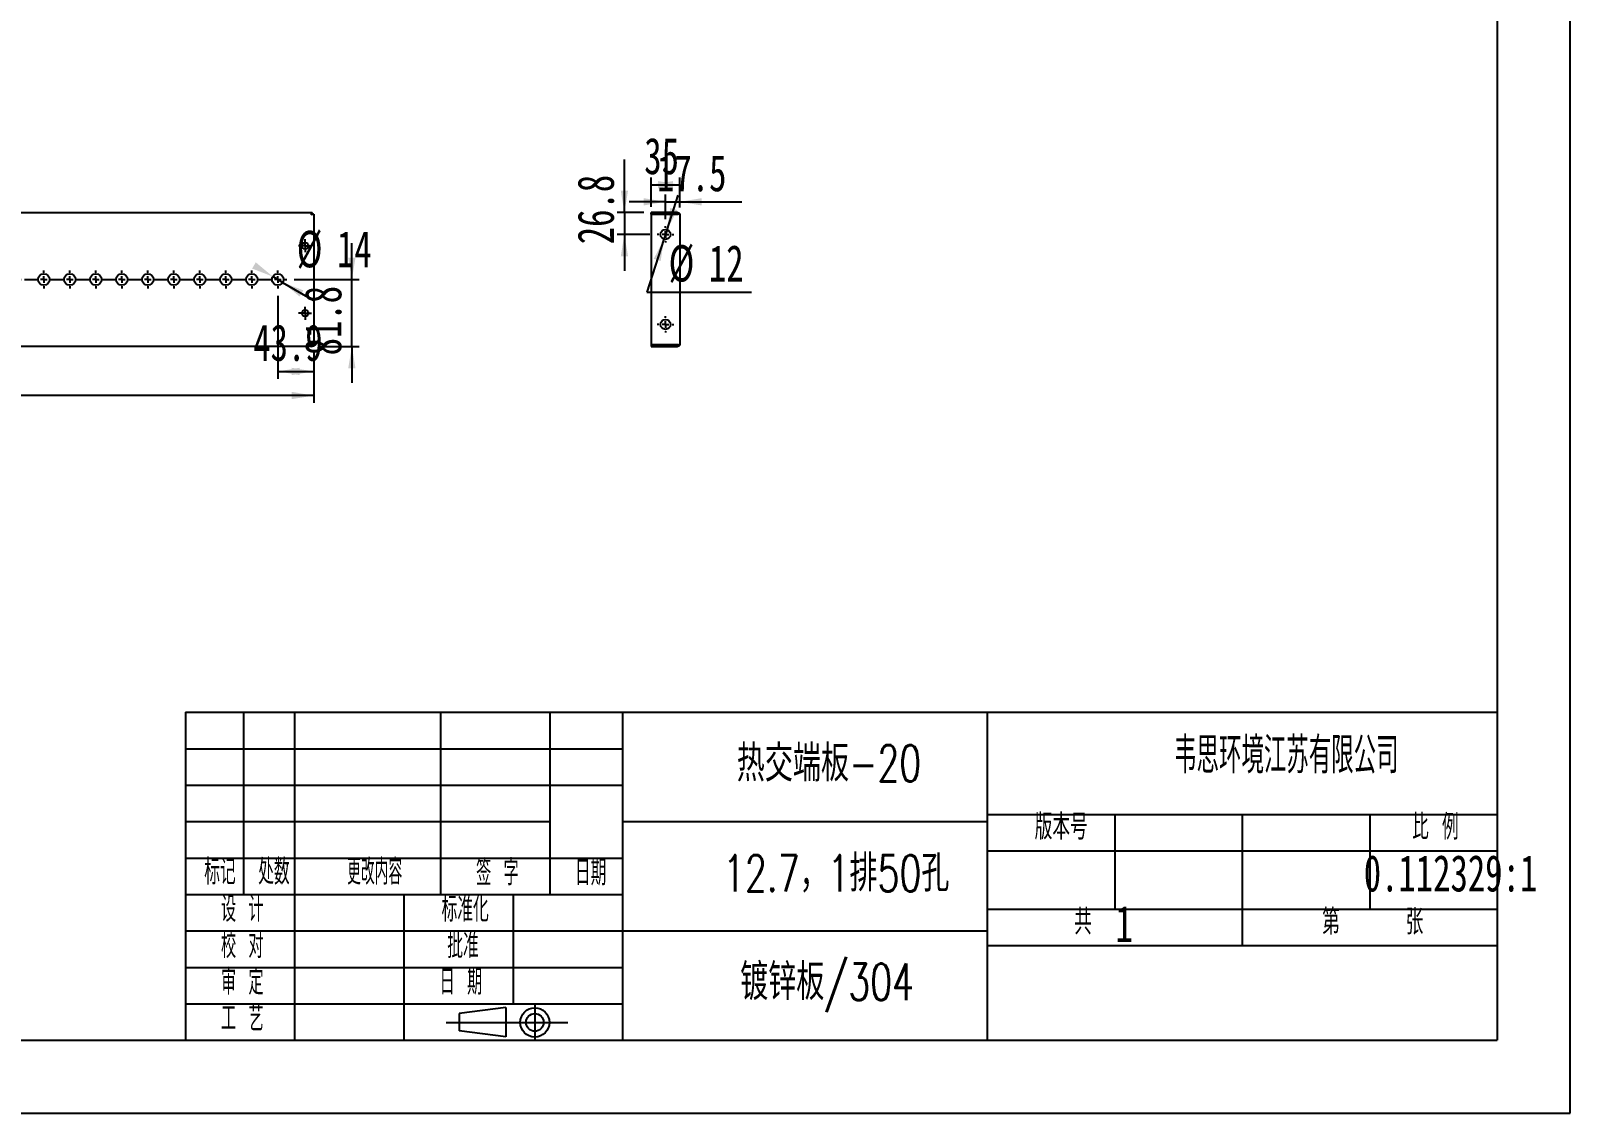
# Model space of a CAD drawing. Extents: x 0 to 3739, y 0 to 2644.
# Drawn here: x 1859 to 3739, y 0 to 1322 of the extents above; entities that cross this region are included whole.
import ezdxf

# ---------------------------------------------------------------- set-up
doc = ezdxf.new("R2010")
doc.units = 0
doc.header["$LTSCALE"] = 8.902384
doc.layers.get('0').update_dxf_attribs({"linetype": 'CONTINUOUS'})
for name, color, linetype in [('粗实线', 7, 'CONTINUOUS'), ('细实线', 7, 'CONTINUOUS'), ('轮廓线层', 7, 'CONTINUOUS')]:
    doc.layers.add(name, color=color, linetype=linetype)
doc.styles.add('SLDTEXTSTYLE0', font='TXT', dxfattribs={"width": 0.7, "bigfont": 'bigfont'})
doc.styles.add('SLDTEXTSTYLE1', font='TXT', dxfattribs={"width": 0.56, "bigfont": 'bigfont'})
doc.styles.add('SLDTEXTSTYLE2', font='TXT', dxfattribs={"width": 0.49, "bigfont": 'bigfont'})
doc.styles.add('SLDTEXTSTYLE3', font='TXT', dxfattribs={"width": 0.54, "bigfont": 'bigfont'})
doc.styles.add('SLDTEXTSTYLE4', font='TXT', dxfattribs={"width": 0.63, "bigfont": 'bigfont'})
doc.styles.add('SLDTEXTSTYLE5', font='TXT', dxfattribs={"width": 0.586667, "bigfont": 'bigfont'})
doc.styles.add('SLDTEXTSTYLE6', font='TXT', dxfattribs={"width": 0.7})
doc.dimstyles.new('SLDDIMSTYLE0', dxfattribs={"dimtxt": 44.511919, "dimasz": 26.707151, "dimexe": 0, "dimexo": 0.0625, "dimgap": 11.12798, "dimtad": 2, "dimdec": 1, "dimrnd": 1e-09, "dimzin": 12, "dimtxsty": 'SLDTEXTSTYLE6', "dimsah": 1, "dimcen": 0.09, "dimazin": 3, "dimtfac": 1, "dimtdec": 1, "dimtofl": 0, "dimtmove": 0, "dimatfit": 3, "dimtolj": 1, "dimtzin": 12})
doc.dimstyles.new('SLDDIMSTYLE1', dxfattribs={"dimtxt": 44.511919, "dimasz": 26.707151, "dimexe": 0, "dimexo": 0.0625, "dimgap": 11.12798, "dimtad": 2, "dimdec": 1, "dimrnd": 1e-09, "dimzin": 12, "dimtxsty": 'SLDTEXTSTYLE6', "dimsah": 1, "dimcen": 0.09, "dimazin": 3, "dimtfac": 1, "dimtdec": 1, "dimtmove": 0, "dimatfit": 3, "dimtolj": 1, "dimtzin": 12})
doc.dimstyles.new('SLDDIMSTYLE2', dxfattribs={"dimtxt": 44.511919, "dimasz": 26.707151, "dimexe": 0, "dimexo": 0.0625, "dimgap": 11.12798, "dimtad": 0, "dimtih": 1, "dimtoh": 1, "dimdec": 1, "dimrnd": 1e-09, "dimzin": 12, "dimtxsty": 'SLDTEXTSTYLE6', "dimsah": 1, "dimcen": 0, "dimazin": 3, "dimtfac": 1, "dimtdec": 1, "dimtmove": 0, "dimatfit": 3, "dimtolj": 1, "dimtzin": 12})

# ---------------------------------------------------------------- blocks, each defined once
blk = doc.blocks.new('块6')
at = {"color": 7, "linetype": 'CONTINUOUS'}
for p, q in [((1132.9, 1382.2), (1061.7, 1373.3)), ((1061.7, 1373.3), (1061.7, 1346.5)), ((1132.9, 1382.2), (1132.9, 1337.6)), ((1132.9, 1337.6), (1061.7, 1346.5))]:
    blk.add_line(p, q, dxfattribs=at)
at = {"layer": '轮廓线层', "color": 7}
for p, q in [((1177.1, 1385.9), (1177.1, 1333.3)), ((1041.5, 1359.6), (1227.7, 1359.6))]:
    blk.add_line(p, q, dxfattribs=at)
for radius in [22.3, 13.4]:
    blk.add_circle((1177.1, 1359.6), radius, dxfattribs=at)
blk = doc.blocks.new('_D')
at = {"layer": '细实线'}
for p, q in [((576.7, 929.6), (576.7, 867.6)), ((2204.2, 929.6), (2204.2, 867.6)), ((2204.2, 876.5), (576.7, 876.5))]:
    blk.add_line(p, q, dxfattribs=at)
for points in [[(576.7, 876.5), (603.4, 872.1), (603.4, 881)], [(2204.2, 876.5), (2177.5, 881), (2177.5, 872.1)]]:
    blk.add_solid(points, dxfattribs=at)
at = {"layer": '细实线', "insert": (1312.7, 933.9), "char_height": 44.51, "attachment_point": 1, "style": 'SLDTEXTSTYLE6'}
blk.add_mtext('1627.5', dxfattribs=at)
blk = doc.blocks.new('_D_2')
at = {"layer": '细实线'}
for p, q in [((2160.3, 998.4), (2160.3, 897.1)), ((2204.2, 929.6), (2204.2, 897.1)), ((2160.3, 906), (2204.2, 906))]:
    blk.add_line(p, q, dxfattribs=at)
for points in [[(2160.3, 906), (2187, 901.5), (2187, 910.4)], [(2204.2, 906), (2177.5, 910.4), (2177.5, 901.5)]]:
    blk.add_solid(points, dxfattribs=at)
at = {"layer": '细实线', "insert": (2130.4, 963.4), "char_height": 44.51, "attachment_point": 1, "style": 'SLDTEXTSTYLE6'}
blk.add_mtext('43.9', dxfattribs=at)
blk = doc.blocks.new('_D_3')
at = {"layer": '细实线'}
for p, q in [((2250.9, 1018.3), (2250.9, 1062.8)), ((2180.2, 1018.3), (2259.8, 1018.3)), ((2250.9, 936.5), (2250.9, 1018.3)), ((2211.1, 936.5), (2259.8, 936.5)), ((2250.9, 936.5), (2250.9, 892))]:
    blk.add_line(p, q, dxfattribs=at)
for points in [[(2250.9, 1018.3), (2255.3, 1045), (2246.4, 1045)], [(2250.9, 936.5), (2246.4, 909.8), (2255.3, 909.8)]]:
    blk.add_solid(points, dxfattribs=at)
at = {"layer": '细实线', "insert": (2193.5, 925.6), "char_height": 44.51, "attachment_point": 1, "rotation": 90, "style": 'SLDTEXTSTYLE6'}
blk.add_mtext('81.8', dxfattribs=at)
blk = doc.blocks.new('_D_4')
at = {"layer": '细实线'}
for p, q in [((2154.3, 1021.8), (2156.8, 1020.4)), ((2166.3, 1014.7), (2154.3, 1021.8)), ((2166.3, 1014.7), (2204.7, 992.2))]:
    blk.add_line(p, q, dxfattribs=at)
for points in [[(2154.3, 1021.8), (2133.5, 1039.2), (2129, 1031.6)], [(2166.3, 1014.7), (2187.1, 997.4), (2191.6, 1005)]]:
    blk.add_solid(points, dxfattribs=at)
at = {"layer": '细实线', "char_height": 44.51, "attachment_point": 1, "style": 'SLDTEXTSTYLE6'}
for s, insert in [('%%c', (2183.5, 1077.7)), ('14', (2232.7, 1077.7))]:
    blk.add_mtext(s, dxfattribs=dict(at, insert=insert))
blk = doc.blocks.new('SW_CENTERMARKSYMBOL_0')
at = {"layer": '细实线', "color": 0}
for p, q in [((-1532, 0), (-1535, 0)), ((-1524, 0), (-1528, 0)), ((-1524, 8), (-1524, 11)), ((-1524, 0), (-1524, 4)), ((-1524, 0), (-1524, -4)), ((-1524, 0), (-1520, 0)), ((-1516, 0), (-1500.25, 0)), ((-1492.25, 0), (-1496.25, 0)), ((-1492.25, 8), (-1492.25, 11)), ((-1492.25, 0), (-1492.25, 4)), ((-1492.25, 0), (-1492.25, -4)), ((-1492.25, 0), (-1488.25, 0)), ((-1484.25, 0), (-1468.5, 0)), ((-1460.5, 0), (-1464.5, 0)), ((-1460.5, 8), (-1460.5, 11)), ((-1460.5, 0), (-1460.5, 4)), ((-1460.5, 0), (-1460.5, -4)), ((-1460.5, 0), (-1456.5, 0)), ((-1452.5, 0), (-1436.75, 0)), ((-1428.75, 0), (-1432.75, 0)), ((-1428.75, 8), (-1428.75, 11)), ((-1428.75, 0), (-1428.75, 4)), ((-1428.75, 0), (-1428.75, -4)), ((-1428.75, 0), (-1424.75, 0)), ((-1420.75, 0), (-1405, 0)), ((-1397, 0), (-1401, 0)), ((-1397, 8), (-1397, 11)), ((-1397, 0), (-1397, 4)), ((-1397, 0), (-1397, -4)), ((-1397, 0), (-1393, 0)), ((-1389, 0), (-1373.25, 0)), ((-1365.25, 0), (-1369.25, 0)), ((-1365.25, 8), (-1365.25, 11)), ((-1365.25, 0), (-1365.25, 4)), ((-1365.25, 0), (-1365.25, -4)), ((-1365.25, 0), (-1361.25, 0)), ((-1357.25, 0), (-1341.5, 0)), ((-1333.5, 0), (-1337.5, 0)), ((-1333.5, 8), (-1333.5, 11)), ((-1333.5, 0), (-1333.5, 4)), ((-1333.5, 0), (-1333.5, -4)), ((-1333.5, 0), (-1329.5, 0)), ((-1325.5, 0), (-1309.75, 0)), ((-1301.75, 0), (-1305.75, 0)), ((-1301.75, 8), (-1301.75, 11)), ((-1301.75, 0), (-1301.75, 4)), ((-1301.75, 0), (-1301.75, -4)), ((-1301.75, 0), (-1297.75, 0)), ((-1293.75, 0), (-1278, 0)), ((-1270, 0), (-1274, 0)), ((-1270, 8), (-1270, 11)), ((-1270, 0), (-1270, 4)), ((-1270, 0), (-1270, -4)), ((-1270, 0), (-1266, 0)), ((-1262, 0), (-1246.25, 0)), ((-1238.25, 0), (-1242.25, 0)), ((-1238.25, 8), (-1238.25, 11)), ((-1238.25, 0), (-1238.25, 4)), ((-1238.25, 0), (-1238.25, -4)), ((-1238.25, 0), (-1234.25, 0)), ((-1230.25, 0), (-1214.5, 0)), ((-1206.5, 0), (-1210.5, 0)), ((-1206.5, 8), (-1206.5, 11)), ((-1206.5, 0), (-1206.5, 4)), ((-1206.5, 0), (-1206.5, -4)), ((-1206.5, 0), (-1202.5, 0)), ((-1198.5, 0), (-1182.75, 0)), ((-1174.75, 0), (-1178.75, 0)), ((-1174.75, 8), (-1174.75, 11)), ((-1174.75, 0), (-1174.75, 4)), ((-1174.75, 0), (-1174.75, -4)), ((-1174.75, 0), (-1170.75, 0)), ((-1166.75, 0), (-1151, 0)), ((-1143, 0), (-1147, 0)), ((-1143, 8), (-1143, 11)), ((-1143, 0), (-1143, 4)), ((-1143, 0), (-1143, -4)), ((-1143, 0), (-1139, 0)), ((-1135, 0), (-1119.25, 0)), ((-1111.25, 0), (-1115.25, 0)), ((-1111.25, 8), (-1111.25, 11)), ((-1111.25, 0), (-1111.25, 4)), ((-1111.25, 0), (-1111.25, -4)), ((-1111.25, 0), (-1107.25, 0)), ((-1103.25, 0), (-1087.5, 0)), ((-1079.5, 0), (-1083.5, 0)), ((-1079.5, 8), (-1079.5, 11)), ((-1079.5, 0), (-1079.5, 4)), ((-1079.5, 0), (-1079.5, -4)), ((-1079.5, 0), (-1075.5, 0)), ((-1071.5, 0), (-1055.75, 0)), ((-1047.75, 0), (-1051.75, 0)), ((-1047.75, 8), (-1047.75, 11)), ((-1047.75, 0), (-1047.75, 4)), ((-1047.75, 0), (-1047.75, -4)), ((-1047.75, 0), (-1043.75, 0)), ((-1039.75, 0), (-1024, 0)), ((-1016, 0), (-1020, 0)), ((-1016, 8), (-1016, 11)), ((-1016, 0), (-1016, 4)), ((-1016, 0), (-1016, -4)), ((-1016, 0), (-1012, 0)), ((-1008, 0), (-992.25, 0)), ((-984.25, 0), (-988.25, 0)), ((-984.25, 8), (-984.25, 11)), ((-984.25, 0), (-984.25, 4)), ((-984.25, 0), (-984.25, -4)), ((-984.25, 0), (-980.25, 0)), ((-976.25, 0), (-960.5, 0)), ((-952.5, 0), (-956.5, 0)), ((-952.5, 8), (-952.5, 11)), ((-952.5, 0), (-952.5, 4)), ((-952.5, 0), (-952.5, -4)), ((-952.5, 0), (-948.5, 0)), ((-944.5, 0), (-928.75, 0)), ((-920.75, 0), (-924.75, 0)), ((-920.75, 8), (-920.75, 11)), ((-920.75, 0), (-920.75, 4)), ((-920.75, 0), (-920.75, -4)), ((-920.75, 0), (-916.75, 0)), ((-912.75, 0), (-897, 0)), ((-889, 0), (-893, 0)), ((-889, 8), (-889, 11)), ((-889, 0), (-889, 4)), ((-889, 0), (-889, -4)), ((-889, 0), (-885, 0)), ((-881, 0), (-865.25, 0)), ((-857.25, 0), (-861.25, 0)), ((-857.25, 8), (-857.25, 11)), ((-857.25, 0), (-857.25, 4)), ((-857.25, 0), (-857.25, -4)), ((-857.25, 0), (-853.25, 0)), ((-849.25, 0), (-833.5, 0)), ((-825.5, 0), (-829.5, 0)), ((-825.5, 8), (-825.5, 11)), ((-825.5, 0), (-825.5, 4)), ((-825.5, 0), (-825.5, -4)), ((-825.5, 0), (-821.5, 0)), ((-817.5, 0), (-801.75, 0)), ((-793.75, 0), (-797.75, 0)), ((-793.75, 8), (-793.75, 11)), ((-793.75, 0), (-793.75, 4)), ((-793.75, 0), (-793.75, -4)), ((-793.75, 0), (-789.75, 0)), ((-785.75, 0), (-770, 0)), ((-762, 0), (-766, 0)), ((-762, 8), (-762, 11)), ((-762, 0), (-762, 4)), ((-762, 0), (-762, -4)), ((-762, 0), (-758, 0)), ((-754, 0), (-738.25, 0)), ((-730.25, 0), (-734.25, 0)), ((-730.25, 8), (-730.25, 11)), ((-730.25, 0), (-730.25, 4)), ((-730.25, 0), (-730.25, -4)), ((-730.25, 0), (-726.25, 0)), ((-722.25, 0), (-706.5, 0)), ((-698.5, 0), (-702.5, 0)), ((-698.5, 8), (-698.5, 11)), ((-698.5, 0), (-698.5, 4)), ((-698.5, 0), (-698.5, -4)), ((-698.5, 0), (-694.5, 0)), ((-690.5, 0), (-674.75, 0)), ((-666.75, 0), (-670.75, 0)), ((-666.75, 8), (-666.75, 11)), ((-666.75, 0), (-666.75, 4)), ((-666.75, 0), (-666.75, -4)), ((-666.75, 0), (-662.75, 0)), ((-658.75, 0), (-643, 0)), ((-635, 0), (-639, 0)), ((-635, 8), (-635, 11)), ((-635, 0), (-635, 4)), ((-635, 0), (-635, -4)), ((-635, 0), (-631, 0)), ((-627, 0), (-611.25, 0)), ((-603.25, 0), (-607.25, 0)), ((-603.25, 8), (-603.25, 11)), ((-603.25, 0), (-603.25, 4)), ((-603.25, 0), (-603.25, -4)), ((-603.25, 0), (-599.25, 0)), ((-595.25, 0), (-579.5, 0)), ((-571.5, 0), (-575.5, 0)), ((-571.5, 8), (-571.5, 11)), ((-571.5, 0), (-571.5, 4)), ((-571.5, 0), (-571.5, -4)), ((-571.5, 0), (-567.5, 0)), ((-563.5, 0), (-547.75, 0)), ((-539.75, 0), (-543.75, 0)), ((-539.75, 8), (-539.75, 11)), ((-539.75, 0), (-539.75, 4)), ((-539.75, 0), (-539.75, -4)), ((-539.75, 0), (-535.75, 0)), ((-531.75, 0), (-516, 0)), ((-508, 0), (-512, 0)), ((-508, 8), (-508, 11)), ((-508, 0), (-508, 4)), ((-508, 0), (-508, -4)), ((-508, 0), (-504, 0)), ((-500, 0), (-484.25, 0)), ((-476.25, 0), (-480.25, 0)), ((-476.25, 8), (-476.25, 11)), ((-476.25, 0), (-476.25, 4)), ((-476.25, 0), (-476.25, -4)), ((-476.25, 0), (-472.25, 0)), ((-468.25, 0), (-452.5, 0)), ((-444.5, 0), (-448.5, 0)), ((-444.5, 8), (-444.5, 11)), ((-444.5, 0), (-444.5, 4)), ((-444.5, 0), (-444.5, -4)), ((-444.5, 0), (-440.5, 0)), ((-436.5, 0), (-420.75, 0)), ((-412.75, 0), (-416.75, 0)), ((-412.75, 8), (-412.75, 11)), ((-412.75, 0), (-412.75, 4)), ((-412.75, 0), (-412.75, -4)), ((-412.75, 0), (-408.75, 0)), ((-404.75, 0), (-389, 0)), ((-381, 0), (-385, 0)), ((-381, 8), (-381, 11)), ((-381, 0), (-381, 4)), ((-381, 0), (-381, -4)), ((-381, 0), (-377, 0)), ((-373, 0), (-357.25, 0)), ((-349.25, 0), (-353.25, 0)), ((-349.25, 8), (-349.25, 11)), ((-349.25, 0), (-349.25, 4)), ((-349.25, 0), (-349.25, -4)), ((-349.25, 0), (-345.25, 0)), ((-341.25, 0), (-325.5, 0)), ((-317.5, 0), (-321.5, 0)), ((-317.5, 8), (-317.5, 11)), ((-317.5, 0), (-317.5, 4)), ((-317.5, 0), (-317.5, -4)), ((-317.5, 0), (-313.5, 0)), ((-309.5, 0), (-293.75, 0)), ((-285.75, 0), (-289.75, 0)), ((-285.75, 8), (-285.75, 11)), ((-285.75, 0), (-285.75, 4)), ((-285.75, 0), (-285.75, -4)), ((-285.75, 0), (-281.75, 0)), ((-277.75, 0), (-262, 0)), ((-254, 0), (-258, 0)), ((-254, 8), (-254, 11)), ((-254, 0), (-254, 4)), ((-254, 0), (-254, -4)), ((-254, 0), (-250, 0)), ((-246, 0), (-230.25, 0)), ((-222.25, 0), (-226.25, 0)), ((-222.25, 8), (-222.25, 11)), ((-222.25, 0), (-222.25, 4)), ((-222.25, 0), (-222.25, -4)), ((-222.25, 0), (-218.25, 0)), ((-214.25, 0), (-198.5, 0)), ((-190.5, 0), (-194.5, 0)), ((-190.5, 8), (-190.5, 11)), ((-190.5, 0), (-190.5, 4)), ((-190.5, 0), (-190.5, -4)), ((-190.5, 0), (-186.5, 0)), ((-182.5, 0), (-166.75, 0)), ((-158.75, 0), (-162.75, 0)), ((-158.75, 8), (-158.75, 11)), ((-158.75, 0), (-158.75, 4)), ((-158.75, 0), (-158.75, -4)), ((-158.75, 0), (-154.75, 0)), ((-150.75, 0), (-135, 0)), ((-127, 0), (-131, 0)), ((-127, 8), (-127, 11)), ((-127, 0), (-127, 4)), ((-127, 0), (-127, -4)), ((-127, 0), (-123, 0)), ((-119, 0), (-103.25, 0)), ((-95.25, 0), (-99.25, 0)), ((-95.25, 8), (-95.25, 11)), ((-95.25, 0), (-95.25, 4)), ((-95.25, 0), (-95.25, -4)), ((-95.25, 0), (-91.25, 0)), ((-87.25, 0), (-71.5, 0)), ((-63.5, 0), (-67.5, 0)), ((-63.5, 8), (-63.5, 11)), ((-63.5, 0), (-63.5, 4)), ((-63.5, 0), (-63.5, -4)), ((-63.5, 0), (-59.5, 0)), ((-55.5, 0), (-39.75, 0)), ((-31.75, 0), (-35.75, 0)), ((-31.75, 8), (-31.75, 11)), ((-31.75, 0), (-31.75, 4)), ((-31.75, 0), (-31.75, -4)), ((-31.75, 0), (-27.75, 0)), ((-23.75, 0), (-8, 0)), ((0, 0), (-4, 0)), ((0, 8), (0, 11)), ((0, 0), (0, 4)), ((0, 0), (0, -4)), ((0, 0), (4, 0)), ((8, 0), (23.75, 0)), ((31.75, 0), (27.75, 0)), ((31.75, 8), (31.75, 11)), ((31.75, 0), (31.75, 4)), ((31.75, 0), (31.75, -4)), ((31.75, 0), (35.75, 0)), ((39.75, 0), (42.75, 0)), ((-1524, -8), (-1524, -11)), ((-1492.25, -8), (-1492.25, -11)), ((-1460.5, -8), (-1460.5, -11)), ((-1428.75, -8), (-1428.75, -11)), ((-1397, -8), (-1397, -11)), ((-1365.25, -8), (-1365.25, -11)), ((-1333.5, -8), (-1333.5, -11)), ((-1301.75, -8), (-1301.75, -11)), ((-1270, -8), (-1270, -11)), ((-1238.25, -8), (-1238.25, -11)), ((-1206.5, -8), (-1206.5, -11)), ((-1174.75, -8), (-1174.75, -11)), ((-1143, -8), (-1143, -11)), ((-1111.25, -8), (-1111.25, -11)), ((-1079.5, -8), (-1079.5, -11)), ((-1047.75, -8), (-1047.75, -11)), ((-1016, -8), (-1016, -11)), ((-984.25, -8), (-984.25, -11)), ((-952.5, -8), (-952.5, -11)), ((-920.75, -8), (-920.75, -11)), ((-889, -8), (-889, -11)), ((-857.25, -8), (-857.25, -11)), ((-825.5, -8), (-825.5, -11)), ((-793.75, -8), (-793.75, -11)), ((-762, -8), (-762, -11)), ((-730.25, -8), (-730.25, -11)), ((-698.5, -8), (-698.5, -11)), ((-666.75, -8), (-666.75, -11)), ((-635, -8), (-635, -11)), ((-603.25, -8), (-603.25, -11)), ((-571.5, -8), (-571.5, -11)), ((-539.75, -8), (-539.75, -11)), ((-508, -8), (-508, -11)), ((-476.25, -8), (-476.25, -11)), ((-444.5, -8), (-444.5, -11)), ((-412.75, -8), (-412.75, -11)), ((-381, -8), (-381, -11)), ((-349.25, -8), (-349.25, -11)), ((-317.5, -8), (-317.5, -11)), ((-285.75, -8), (-285.75, -11)), ((-254, -8), (-254, -11)), ((-222.25, -8), (-222.25, -11)), ((-190.5, -8), (-190.5, -11)), ((-158.75, -8), (-158.75, -11)), ((-127, -8), (-127, -11)), ((-95.25, -8), (-95.25, -11)), ((-63.5, -8), (-63.5, -11)), ((-31.75, -8), (-31.75, -11)), ((0, -8), (0, -11)), ((31.75, -8), (31.75, -11))]:
    blk.add_line(p, q, dxfattribs=at)
blk = doc.blocks.new('SW_CENTERMARKSYMBOL_2')
at = {"layer": '细实线', "color": 0}
for p, q in [((-4, 0), (-8, 0)), ((0, 0), (-4, 0)), ((0, 4), (0, 8)), ((0, 0), (0, 4)), ((0, 0), (0, -4)), ((0, 0), (4, 0)), ((4, 0), (8, 0)), ((0, -4), (0, -8))]:
    blk.add_line(p, q, dxfattribs=at)
blk = doc.blocks.new('SW_CENTERMARKSYMBOL_3')
at = {"layer": '细实线', "color": 0}
for p, q in [((-4, 0), (-8, 0)), ((0, 0), (-4, 0)), ((0, 4), (0, 8)), ((0, 0), (0, 4)), ((0, 0), (0, -4)), ((0, 0), (4, 0)), ((4, 0), (8, 0)), ((0, -4), (0, -8))]:
    blk.add_line(p, q, dxfattribs=at)
blk = doc.blocks.new('_D_9')
at = {"layer": '细实线'}
for p, q in [((2616.4, 1107), (2616.4, 1142.9)), ((2616.4, 1134), (2651.4, 1134)), ((2651.4, 1106.3), (2651.4, 1142.9))]:
    blk.add_line(p, q, dxfattribs=at)
for points in [[(2616.4, 1134), (2643.1, 1129.6), (2643.1, 1138.5)], [(2651.4, 1134), (2624.7, 1138.5), (2624.7, 1129.6)]]:
    blk.add_solid(points, dxfattribs=at)
at = {"layer": '细实线', "insert": (2608, 1191.4), "char_height": 44.51, "attachment_point": 1, "style": 'SLDTEXTSTYLE6'}
blk.add_mtext('35', dxfattribs=at)
blk = doc.blocks.new('_D_10')
at = {"layer": '细实线'}
for p, q in [((2633.9, 1113.1), (2589.4, 1113.1)), ((2633.9, 1092.1), (2633.9, 1122)), ((2633.9, 1113.1), (2651.4, 1113.1)), ((2651.4, 1106.3), (2651.4, 1122)), ((2651.4, 1113.1), (2727.2, 1113.1))]:
    blk.add_line(p, q, dxfattribs=at)
for points in [[(2633.9, 1113.1), (2607.2, 1117.6), (2607.2, 1108.7)], [(2651.4, 1113.1), (2678.1, 1108.7), (2678.1, 1117.6)]]:
    blk.add_solid(points, dxfattribs=at)
at = {"layer": '细实线', "insert": (2623.6, 1170.5), "char_height": 44.51, "attachment_point": 1, "style": 'SLDTEXTSTYLE6'}
blk.add_mtext('17.5', dxfattribs=at)
blk = doc.blocks.new('_D_11')
at = {"layer": '细实线'}
for p, q in [((2583.7, 1100), (2583.7, 1164.9)), ((2607.5, 1100), (2574.8, 1100)), ((2583.7, 1100), (2583.7, 1073.2)), ((2615, 1073.2), (2574.8, 1073.2)), ((2583.7, 1073.2), (2583.7, 1028.7))]:
    blk.add_line(p, q, dxfattribs=at)
for points in [[(2583.7, 1100), (2588.2, 1126.7), (2579.3, 1126.7)], [(2583.7, 1073.2), (2579.3, 1046.5), (2588.2, 1046.5)]]:
    blk.add_solid(points, dxfattribs=at)
at = {"layer": '细实线', "insert": (2526.4, 1061.3), "char_height": 44.51, "attachment_point": 1, "rotation": 90, "style": 'SLDTEXTSTYLE6'}
blk.add_mtext('26.8', dxfattribs=at)
blk = doc.blocks.new('_D_12')
at = {"layer": '细实线'}
for p, q in [((2635.8, 1078.9), (2649.6, 1121.3)), ((2635.8, 1078.9), (2632.1, 1067.5)), ((2632.1, 1067.5), (2611, 1002.9)), ((2611, 1002.9), (2738.8, 1002.9))]:
    blk.add_line(p, q, dxfattribs=at)
for points in [[(2635.8, 1078.9), (2648.3, 1103), (2639.8, 1105.7)], [(2632.1, 1067.5), (2619.6, 1043.5), (2628, 1040.8)]]:
    blk.add_solid(points, dxfattribs=at)
at = {"layer": '细实线', "char_height": 44.51, "attachment_point": 1, "style": 'SLDTEXTSTYLE6'}
for s, insert in [('%%c', (2637.7, 1060.3)), ('12', (2686.9, 1060.3))]:
    blk.add_mtext(s, dxfattribs=dict(at, insert=insert))
blk = doc.blocks.new('SW_CENTERMARKSYMBOL_5')
at = {"layer": '细实线', "color": 0}
for p, q in [((-8, 0), (-10, 0)), ((0, 0), (-4, 0)), ((0, 8), (0, 10)), ((0, 0), (0, 4)), ((0, 0), (0, -4)), ((0, 0), (4, 0)), ((8, 0), (10, 0)), ((0, -8), (0, -10))]:
    blk.add_line(p, q, dxfattribs=at)
blk = doc.blocks.new('SW_CENTERMARKSYMBOL_6')
at = {"layer": '细实线', "color": 0}
for p, q in [((-8, 0), (-10, 0)), ((0, 0), (-4, 0)), ((0, 8), (0, 10)), ((0, 0), (0, 4)), ((0, 0), (0, -4)), ((0, 0), (4, 0)), ((8, 0), (10, 0)), ((0, -8), (0, -10))]:
    blk.add_line(p, q, dxfattribs=at)

msp = doc.modelspace()

# ---------------------------------------------------------------- linework, layer by layer
at = {"color": 7, "linetype": 'CONTINUOUS'}
for p, q in [((578.67, 1100.04), (2202.23, 1100.04)), ((2202.23, 1098.14), (2202.23, 1100.04)), ((2202.3, 1098.07), (2204.2, 1098.07)), ((2204.2, 1098.07), (2204.2, 938.51)), ((2616.44, 1098.14), (2616.44, 1100.04)), ((2648.78, 1100.04), (2616.44, 1100.04)), ((2648.78, 1098.14), (2616.44, 1098.14)), ((2616.44, 1098.07), (2616.44, 938.51)), ((2616.44, 1098.07), (2648.78, 1098.07)), ((2648.78, 1098.14), (2648.78, 1100.04)), ((2651.44, 1097.38), (2651.44, 939.2)), ((2202.23, 936.54), (578.67, 936.54)), ((2202.23, 938.44), (2202.23, 936.54)), ((2202.3, 938.51), (2204.2, 938.51)), ((2648.78, 938.51), (2616.44, 938.51)), ((2616.44, 938.44), (2648.78, 938.44)), ((2616.44, 938.44), (2616.44, 936.54)), ((2616.44, 936.54), (2648.78, 936.54)), ((2648.78, 938.44), (2648.78, 936.54))]:
    msp.add_line(p, q, dxfattribs=at)
for centre, radius in [((2633.94, 1073.24), 6), ((2193.7, 1059.54), 4), ((1874.55, 1018.29), 7), ((1906.3, 1018.29), 7), ((1938.05, 1018.29), 7), ((1969.8, 1018.29), 7), ((2001.55, 1018.29), 7), ((2033.3, 1018.29), 7), ((2065.05, 1018.29), 7), ((2096.8, 1018.29), 7), ((2128.55, 1018.29), 7), ((2160.3, 1018.29), 7), ((2193.7, 977.04), 4), ((2633.94, 963.34), 6)]:
    msp.add_circle(centre, radius, dxfattribs=at)
for points, knots in [([(2201.54, 1097.38), (2201.6, 1097.73), (2201.66, 1098.08), (2201.77, 1098.72), (2201.83, 1099.02), (2201.95, 1099.51), (2202, 1099.7), (2202.12, 1099.97), (2202.17, 1100.04), (2202.23, 1100.04)], [0, 0, 0, 0, 0.25, 0.25, 0.5, 0.5, 0.75, 0.75, 1, 1, 1, 1]), ([(2201.54, 1097.38), (2201.6, 1097.48), (2201.66, 1097.58), (2201.77, 1097.76), (2201.83, 1097.85), (2201.95, 1097.99), (2202, 1098.04), (2202.12, 1098.12), (2202.17, 1098.14), (2202.23, 1098.14)], [0, 0, 0, 0, 0.25, 0.25, 0.5, 0.5, 0.75, 0.75, 1, 1, 1, 1]), ([(2204.2, 1098.07), (2204.2, 1098.01), (2204.13, 1097.95), (2203.87, 1097.84), (2203.67, 1097.78), (2203.18, 1097.67), (2202.88, 1097.61), (2202.24, 1097.5), (2201.89, 1097.44), (2201.54, 1097.38)], [0, 0, 0, 0, 0.25, 0.25, 0.5, 0.5, 0.75, 0.75, 1, 1, 1, 1]), ([(2202.3, 1098.07), (2202.3, 1098.01), (2202.28, 1097.95), (2202.21, 1097.84), (2202.15, 1097.78), (2202.01, 1097.67), (2201.93, 1097.61), (2201.74, 1097.5), (2201.64, 1097.44), (2201.54, 1097.38)], [0, 0, 0, 0, 0.25, 0.25, 0.5, 0.5, 0.75, 0.75, 1, 1, 1, 1]), ([(2648.78, 1100.04), (2649.13, 1100.04), (2649.47, 1099.97), (2650.12, 1099.7), (2650.41, 1099.51), (2650.9, 1099.02), (2651.1, 1098.72), (2651.37, 1098.08), (2651.44, 1097.73), (2651.44, 1097.38)], [0, 0, 0, 0, 0.25, 0.25, 0.5, 0.5, 0.75, 0.75, 1, 1, 1, 1]), ([(2648.78, 1098.14), (2648.88, 1098.13), (2649.03, 1098.12), (2649.15, 1098.03), (2649.19, 1098)], [0, 0, 0, 0, 0.6645413, 1, 1, 1, 1]), ([(2651.44, 1097.38), (2651.44, 1097.44), (2651.37, 1097.5), (2651.1, 1097.61), (2650.9, 1097.67), (2650.41, 1097.78), (2650.12, 1097.84), (2649.47, 1097.95), (2649.13, 1098.01), (2648.78, 1098.07)], [0, 0, 0, 0, 0.25, 0.25, 0.5, 0.5, 0.75, 0.75, 1, 1, 1, 1]), ([(2201.54, 939.2), (2201.6, 938.85), (2201.66, 938.5), (2201.77, 937.86), (2201.83, 937.57), (2201.95, 937.07), (2202, 936.88), (2202.12, 936.61), (2202.17, 936.54), (2202.23, 936.54)], [0, 0, 0, 0, 0.25, 0.25, 0.5, 0.5, 0.75, 0.75, 1, 1, 1, 1]), ([(2201.54, 939.2), (2201.66, 939), (2201.77, 938.8), (2202, 938.52), (2202.12, 938.44), (2202.23, 938.44)], [0, 0, 0, 0, 0.5, 0.5, 1, 1, 1, 1]), ([(2204.2, 938.51), (2204.2, 938.57), (2204.13, 938.63), (2203.87, 938.74), (2203.67, 938.8), (2203.18, 938.91), (2202.88, 938.97), (2202.24, 939.09), (2201.89, 939.14), (2201.54, 939.2)], [0, 0, 0, 0, 0.25, 0.25, 0.5, 0.5, 0.75, 0.75, 1, 1, 1, 1]), ([(2202.3, 938.51), (2202.3, 938.63), (2202.22, 938.74), (2201.94, 938.97), (2201.74, 939.09), (2201.54, 939.2)], [0, 0, 0, 0, 0.5, 0.5, 1, 1, 1, 1]), ([(2648.78, 938.51), (2649.13, 938.57), (2649.47, 938.63), (2650.12, 938.74), (2650.41, 938.8), (2650.9, 938.91), (2651.1, 938.97), (2651.37, 939.09), (2651.44, 939.14), (2651.44, 939.2)], [0, 0, 0, 0, 0.25, 0.25, 0.5, 0.5, 0.75, 0.75, 1, 1, 1, 1]), ([(2651.44, 939.2), (2651.44, 938.85), (2651.37, 938.5), (2651.1, 937.86), (2650.9, 937.57), (2650.41, 937.07), (2650.12, 936.88), (2649.47, 936.61), (2649.13, 936.54), (2648.78, 936.54)], [0, 0, 0, 0, 0.25, 0.25, 0.5, 0.5, 0.75, 0.75, 1, 1, 1, 1]), ([(2649.19, 938.58), (2649.15, 938.55), (2649.03, 938.46), (2648.88, 938.45), (2648.78, 938.44)], [0, 0, 0, 0, 0.3354587, 1, 1, 1, 1])]:
    msp.add_open_spline(points, degree=3, knots=knots, dxfattribs=at)
at = {"layer": '粗实线'}
for p, q in [((3649.98, 2554.98), (3649.98, 89.02)), ((2581.69, 356.1), (3026.81, 356.1)), ((2581.69, 222.56), (3026.81, 222.56)), ((89.02, 89.02), (3649.98, 89.02))]:
    msp.add_line(p, q, dxfattribs=at)
at = {"layer": '粗实线', "color": 7}
for p, q in [((2047.55, 489.63), (3649.98, 489.63)), ((2047.55, 489.63), (2047.55, 89.02)), ((2118.77, 267.07), (2118.77, 489.63)), ((2181.08, 89.02), (2181.08, 489.63)), ((2359.13, 489.63), (2359.13, 267.07)), ((2492.67, 489.63), (2492.67, 267.07)), ((2581.69, 89.02), (2581.69, 489.63)), ((3026.81, 489.63), (3026.81, 89.02)), ((3649.98, 489.63), (3649.98, 89.02)), ((3026.81, 365), (3649.98, 365)), ((3182.6, 365), (3182.6, 249.27)), ((3338.39, 365), (3338.39, 249.27)), ((3494.19, 365), (3494.19, 249.27)), ((3026.81, 320.49), (3649.98, 320.49)), ((2047.55, 267.07), (2581.69, 267.07)), ((2314.62, 89.02), (2314.62, 267.07)), ((2448.16, 133.54), (2448.16, 267.07)), ((3026.81, 249.27), (3649.98, 249.27)), ((3338.39, 249.27), (3338.39, 204.75)), ((3026.81, 204.75), (3649.98, 204.75)), ((2047.55, 89.02), (2581.69, 89.02)), ((2581.69, 89.02), (3649.98, 89.02))]:
    msp.add_line(p, q, dxfattribs=at)
at = {"layer": '细实线'}
for p, q in [((3739, 0), (3739, 2644.01)), ((2047.55, 356.1), (2492.67, 356.1)), ((2047.55, 222.56), (2448.16, 222.56)), ((2448.16, 222.56), (2581.69, 222.56)), ((0, 0), (3739, 0))]:
    msp.add_line(p, q, dxfattribs=at)
at = {"layer": '细实线', "color": 7}
for p, q in [((2047.55, 445.12), (2581.69, 445.12)), ((2047.55, 400.61), (2581.69, 400.61)), ((2047.55, 356.1), (2492.67, 356.1)), ((2047.55, 311.58), (2581.69, 311.58)), ((2047.55, 222.56), (2448.16, 222.56)), ((2047.55, 178.05), (2581.69, 178.05)), ((2047.55, 133.54), (2581.69, 133.54))]:
    msp.add_line(p, q, dxfattribs=at)

# ---------------------------------------------------------------- block references
at = {"layer": '细实线'}
for name, p in [('SW_CENTERMARKSYMBOL_6', (2633.94, 1073.24)), ('SW_CENTERMARKSYMBOL_3', (2193.7, 1059.54)), ('SW_CENTERMARKSYMBOL_0', (2128.55, 1018.29)), ('SW_CENTERMARKSYMBOL_2', (2193.7, 977.04)), ('SW_CENTERMARKSYMBOL_5', (2633.94, 963.34))]:
    msp.add_blockref(name, p, dxfattribs=at)
at = {"layer": '细实线', "xscale": 0.8000000000000002, "yscale": 0.8000000000000002, "zscale": 0.8000000000000002}
msp.add_blockref('块6', (1532.65, -976.79), dxfattribs=at)

# ---------------------------------------------------------------- texts
at = {"layer": '细实线', "color": 7}
for s, insert, char_height, attachment_point, style in [('热交端板-20', (2833.62, 449.67), 44.512, 2, 'SLDTEXTSTYLE0'), ('韦思环境江苏有限公司', (3392.29, 459.43), 44.512, 2, 'SLDTEXTSTYLE1'), ('12.7，1排50孔', (2842.5, 315.35), 44.512, 2, 'SLDTEXTSTYLE0'), ('0.112329:1', (3592.79, 315.35), 44.512, 2, 'SLDTEXTSTYLE6'), ('1', (3183.59, 253.52), 44.51, 1, 'SLDTEXTSTYLE6'), ('1', (3183.59, 253.52), 44.51, 1, 'SLDTEXTSTYLE6'), ('镀锌板/304', (2831.27, 182.65), 44.512, 2, 'SLDTEXTSTYLE0')]:
    msp.add_mtext(s, dxfattribs=dict(at, insert=insert, char_height=char_height, attachment_point=attachment_point, style=style))
at = {"layer": '细实线', "attachment_point": 2}
for s, insert, char_height, style in [('版本号', (3117.27, 365.38), 31.158, 'SLDTEXTSTYLE4'), ('比 例', (3574.34, 365.38), 31.158, 'SLDTEXTSTYLE5'), ('标记', (2089.81, 310.4), 31.158, 'SLDTEXTSTYLE1'), ('处数', (2155.69, 310.4), 31.158, 'SLDTEXTSTYLE1'), ('更改内容', (2278.68, 310.4), 31.158, 'SLDTEXTSTYLE2'), ('签 字', (2428.6, 309.44), 31.158, 'SLDTEXTSTYLE3'), ('日期', (2542.46, 309.44), 31.158, 'SLDTEXTSTYLE1'), ('设 计', (2117.02, 264.93), 31.158, 'SLDTEXTSTYLE3'), ('标准化', (2389.31, 264.93), 31.158, 'SLDTEXTSTYLE1'), ('共', (3143.97, 249.41), 31.16, 'SLDTEXTSTYLE4'), ('第', (3446.89, 249.41), 31.16, 'SLDTEXTSTYLE4'), ('张', (3548.82, 249.41), 31.16, 'SLDTEXTSTYLE4'), ('张', (3548.82, 249.41), 31.16, 'SLDTEXTSTYLE4'), ('校 对', (2117.02, 220.63), 31.158, 'SLDTEXTSTYLE3'), ('批准', (2386.67, 220.63), 31.158, 'SLDTEXTSTYLE1'), ('审 定', (2117.02, 175.9), 31.158, 'SLDTEXTSTYLE3'), ('日 期', (2384.09, 175.9), 31.158, 'SLDTEXTSTYLE3'), ('工 艺', (2117.02, 131.39), 31.158, 'SLDTEXTSTYLE3')]:
    msp.add_mtext(s, dxfattribs=dict(at, insert=insert, char_height=char_height, style=style))

# ---------------------------------------------------------------- dimensions: what is measured, and where the dimension line sits
at = {"layer": '细实线'}
for base, p1, p2, dimstyle, picture, middle in [((2651.44, 1134.04), (2616.44, 1098.07), (2651.44, 1097.38), 'SLDDIMSTYLE0', '_D_9', (2633.94, 1134.04)), ((2651.44, 1113.11), (2633.94, 1083.24), (2651.44, 1097.38), 'SLDDIMSTYLE1', '_D_10', (2675.44, 1113.11)), ((2204.2, 905.99), (2160.3, 1007.29), (2204.2, 938.51), 'SLDDIMSTYLE0', '_D_2', (2182.25, 905.99)), ((576.7, 876.54), (2204.2, 938.51), (576.7, 938.51), 'SLDDIMSTYLE0', '_D', (1390.45, 876.54))]:
    dim = msp.add_linear_dim(base=base, p1=p1, p2=p2, dimstyle=dimstyle, dxfattribs=at)
    dim.commit()
    dim.dimension.update_dxf_attribs({"geometry": picture, "text_midpoint": middle, "dimtype": 160})
for base, p1, p2, picture, middle in [((2583.74, 1073.24), (2616.44, 1100.04), (2623.94, 1073.24), '_D_11', (2583.74, 1113.11)), ((2250.89046133, 1018.29030985), (2202.2322453, 936.54030985), (2171.30295598, 1018.29030985), '_D_3', (2250.89046133, 977.41530985))]:
    dim = msp.add_linear_dim(base=base, p1=p1, p2=p2, angle=90, dimstyle='SLDDIMSTYLE1', dxfattribs=at)
    dim.commit()
    dim.dimension.update_dxf_attribs({"geometry": picture, "text_midpoint": middle, "dimtype": 160})
for p1, p2, picture, middle in [((2632.08, 1067.54), (2635.8, 1078.95), '_D_12', (2688.24, 1033.26)), ((2154.27, 1021.84), (2166.34, 1014.74), '_D_4', (2233.99, 1050.72))]:
    dim = msp.add_diameter_dim_2p(p1=p1, p2=p2, dimstyle='SLDDIMSTYLE2', dxfattribs=at)
    dim.commit()
    dim.dimension.update_dxf_attribs({"geometry": picture, "text_midpoint": middle, "dimtype": 163})

doc.saveas('drawing.dxf')
